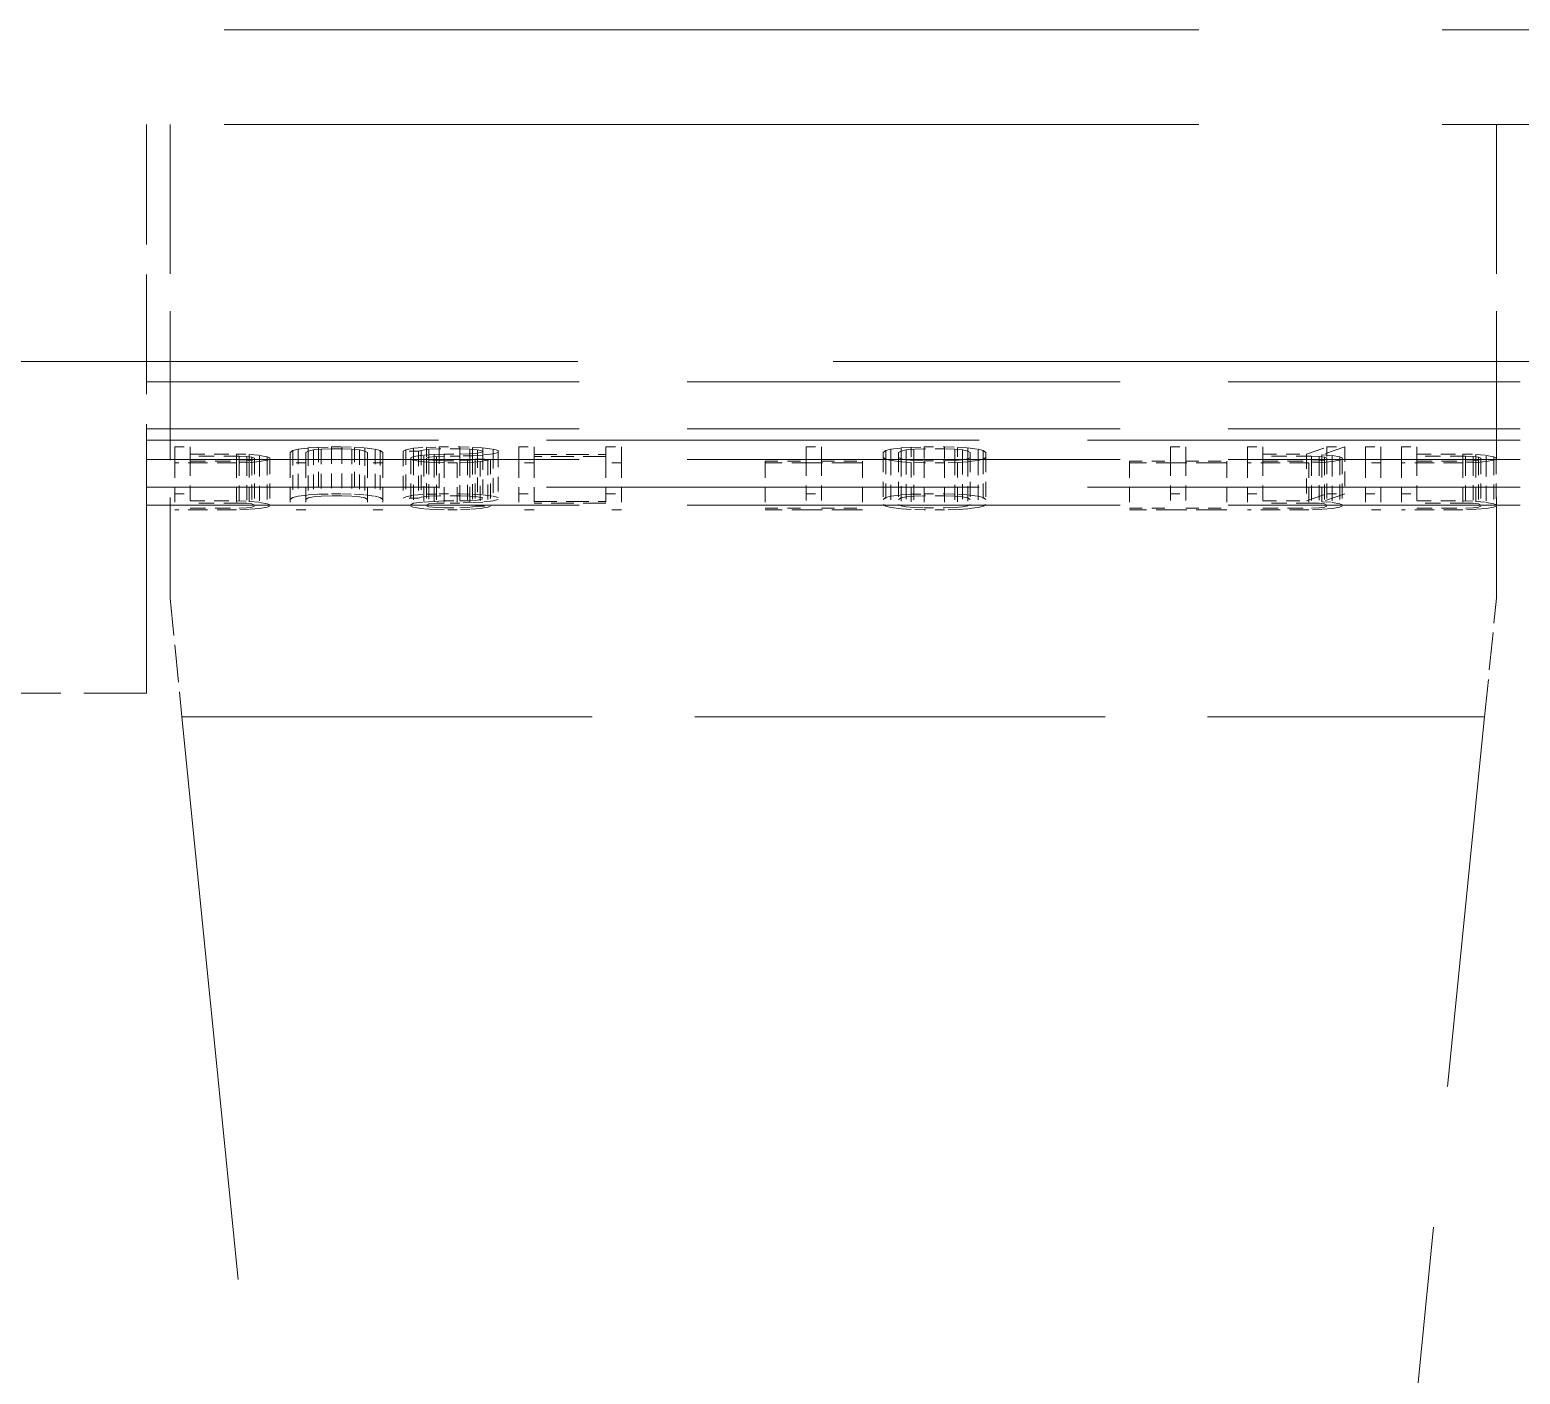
# Model space of a CAD drawing. Header units: millimetres. Extents: x 0 to 5945, y 0 to 4205.
# Drawn here: x 1960.4 to 1976.13, y 2198.77 to 2212.96 of the extents above; entities that cross this region are included whole.
import ezdxf

# ---------------------------------------------------------------- set-up
doc = ezdxf.new("R2010")
doc.units = ezdxf.units.MM
doc.header["$LTSCALE"] = 5
doc.linetypes.add('DASHED', pattern=[0.2067, 0.1654, -0.0413])
doc.layers.add('가려진 것(ISO)', color=2, linetype='DASHED', lineweight=18)

msp = doc.modelspace()

# ---------------------------------------------------------------- linework, layer by layer
at = {"layer": '가려진 것(ISO)', "ltscale": 12.44039}
for p, q in [((1923.876, 2212.957), (2013.876, 2212.957)), ((1923.876, 2211.957), (2013.876, 2211.957))]:
    msp.add_line(p, q, dxfattribs=at)
at = {"layer": '가려진 것(ISO)', "ltscale": 1.530006}
msp.add_line((1961.626, 2211.957), (1961.626, 2207.94), dxfattribs=at)
at = {"layer": '가려진 것(ISO)', "ltscale": 1.904597}
for p, q in [((1961.876, 2211.957), (1961.876, 2206.957)), ((1975.876, 2211.957), (1975.876, 2206.957))]:
    msp.add_line(p, q, dxfattribs=at)
at = {"layer": '가려진 것(ISO)', "ltscale": 13.062409}
msp.add_line((1955.376, 2209.457), (1982.376, 2209.457), dxfattribs=at)
at = {"layer": '가려진 것(ISO)', "ltscale": 5.52352}
for p, q in [((1961.626, 2209.243), (1976.126, 2209.243)), ((1961.626, 2208.747), (1976.126, 2208.747)), ((1976.126, 2208.626), (1961.626, 2208.626)), ((1961.626, 2208.42), (1976.126, 2208.42)), ((1976.126, 2208.13), (1961.626, 2208.13)), ((1961.626, 2207.94), (1976.126, 2207.94))]:
    msp.add_line(p, q, dxfattribs=at)
at = {"layer": '가려진 것(ISO)', "ltscale": 0.061803}
for p, q in [((1961.926, 2208.554), (1962.089, 2208.554)), ((1965.556, 2208.554), (1965.718, 2208.554)), ((1966.476, 2208.554), (1966.639, 2208.554)), ((1968.589, 2208.554), (1968.751, 2208.554)), ((1972.435, 2208.554), (1972.597, 2208.554)), ((1973.247, 2208.554), (1973.41, 2208.554)), ((1974.493, 2208.554), (1974.656, 2208.554)), ((1974.872, 2208.554), (1975.035, 2208.554)), ((1963.308, 2208.387), (1963.145, 2208.387)), ((1964.12, 2208.387), (1963.958, 2208.387)), ((1964.499, 2208.508), (1964.337, 2208.508)), ((1964.77, 2208.479), (1964.933, 2208.479)), ((1964.933, 2208.458), (1964.77, 2208.458)), ((1964.77, 2208.408), (1964.933, 2208.408)), ((1965.095, 2208.426), (1965.258, 2208.426)), ((1965.718, 2208.387), (1965.556, 2208.387)), ((1966.639, 2208.387), (1966.476, 2208.387)), ((1974.656, 2208.387), (1974.493, 2208.387)), ((1961.926, 2208.058), (1962.089, 2208.058)), ((1965.556, 2208.058), (1965.718, 2208.058)), ((1966.476, 2208.058), (1966.639, 2208.058)), ((1968.589, 2208.058), (1968.751, 2208.058)), ((1972.435, 2208.058), (1972.597, 2208.058)), ((1973.247, 2208.058), (1973.41, 2208.058)), ((1974.493, 2208.058), (1974.656, 2208.058)), ((1974.872, 2208.058), (1975.035, 2208.058)), ((1964.499, 2208.012), (1964.337, 2208.012)), ((1964.77, 2207.984), (1964.933, 2207.984)), ((1964.933, 2207.962), (1964.77, 2207.962)), ((1964.77, 2207.912), (1964.933, 2207.912)), ((1965.095, 2207.93), (1965.258, 2207.93)), ((1963.308, 2207.891), (1963.145, 2207.891)), ((1964.12, 2207.891), (1963.958, 2207.891)), ((1965.718, 2207.891), (1965.556, 2207.891)), ((1966.639, 2207.891), (1966.476, 2207.891)), ((1974.656, 2207.891), (1974.493, 2207.891))]:
    msp.add_line(p, q, dxfattribs=at)
at = {"layer": '가려진 것(ISO)', "ltscale": 0.495121}
for p, q in [((1961.926, 2208.387), (1961.926, 2208.554)), ((1965.556, 2208.387), (1965.556, 2208.554)), ((1966.639, 2208.554), (1966.639, 2208.387)), ((1973.247, 2208.387), (1973.247, 2208.554)), ((1974.493, 2208.387), (1974.493, 2208.554)), ((1974.656, 2208.554), (1974.656, 2208.387)), ((1974.872, 2208.387), (1974.872, 2208.554))]:
    msp.add_line(p, q, dxfattribs=at)
at = {"layer": '가려진 것(ISO)', "ltscale": 0.221169}
for p, q in [((1962.089, 2208.554), (1962.089, 2208.479)), ((1973.41, 2208.554), (1973.41, 2208.479)), ((1975.035, 2208.554), (1975.035, 2208.479))]:
    msp.add_line(p, q, dxfattribs=at)
at = {"layer": '가려진 것(ISO)', "ltscale": 0.046827}
for p, q in [((1963.172, 2208.515), (1963.226, 2208.529)), ((1965.285, 2208.529), (1965.339, 2208.515)), ((1965.339, 2208.497), (1965.285, 2208.483)), ((1963.172, 2208.019), (1963.226, 2208.033)), ((1965.285, 2208.033), (1965.339, 2208.019)), ((1965.339, 2208.001), (1965.285, 2207.987))]:
    msp.add_line(p, q, dxfattribs=at)
at = {"layer": '가려진 것(ISO)', "ltscale": 0.058887}
for p, q in [((1963.226, 2208.529), (1963.335, 2208.543)), ((1963.931, 2208.543), (1964.039, 2208.529)), ((1969.483, 2208.529), (1969.591, 2208.543)), ((1970.295, 2208.543), (1970.404, 2208.529)), ((1969.591, 2208.398), (1969.483, 2208.412)), ((1970.404, 2208.412), (1970.295, 2208.398)), ((1963.226, 2208.033), (1963.335, 2208.048)), ((1963.931, 2208.048), (1964.039, 2208.033)), ((1969.483, 2208.033), (1969.591, 2208.048)), ((1969.591, 2207.902), (1969.483, 2207.916)), ((1970.295, 2208.048), (1970.404, 2208.033)), ((1970.404, 2207.916), (1970.295, 2207.902))]:
    msp.add_line(p, q, dxfattribs=at)
at = {"layer": '가려진 것(ISO)', "ltscale": 0.19037}
for p, q in [((1963.226, 2208.529), (1963.226, 2208.033)), ((1963.443, 2208.55), (1963.443, 2208.055)), ((1963.47, 2208.529), (1963.47, 2208.033)), ((1963.579, 2208.533), (1963.579, 2208.037)), ((1963.687, 2208.533), (1963.687, 2208.037)), ((1963.795, 2208.529), (1963.795, 2208.033)), ((1963.822, 2208.55), (1963.822, 2208.055)), ((1964.039, 2208.529), (1964.039, 2208.033)), ((1964.716, 2208.533), (1964.716, 2208.037)), ((1974.276, 2208.554), (1974.276, 2208.058)), ((1961.926, 2208.387), (1961.926, 2207.891)), ((1962.089, 2208.405), (1962.089, 2207.909)), ((1962.576, 2208.387), (1962.576, 2207.891)), ((1962.604, 2208.405), (1962.604, 2207.909)), ((1962.685, 2208.408), (1962.685, 2207.912)), ((1962.712, 2208.39), (1962.712, 2207.895)), ((1962.739, 2208.415), (1962.739, 2207.92)), ((1962.766, 2208.426), (1962.766, 2207.93)), ((1962.82, 2208.401), (1962.82, 2207.905)), ((1962.901, 2208.415), (1962.901, 2207.92)), ((1962.929, 2208.426), (1962.929, 2207.93)), ((1963.145, 2208.387), (1963.145, 2207.891)), ((1963.172, 2208.515), (1963.172, 2208.019)), ((1963.308, 2208.387), (1963.308, 2207.891)), ((1963.335, 2208.511), (1963.335, 2208.016)), ((1963.389, 2208.522), (1963.389, 2208.026)), ((1963.876, 2208.522), (1963.876, 2208.026)), ((1963.931, 2208.511), (1963.931, 2208.016)), ((1963.958, 2208.387), (1963.958, 2207.891)), ((1964.093, 2208.515), (1964.093, 2208.019)), ((1964.12, 2208.387), (1964.12, 2207.891)), ((1964.337, 2208.508), (1964.337, 2208.012)), ((1964.364, 2208.522), (1964.364, 2208.026)), ((1964.418, 2208.426), (1964.418, 2207.93)), ((1964.445, 2208.412), (1964.445, 2207.916)), ((1964.499, 2208.508), (1964.499, 2208.012)), ((1964.526, 2208.518), (1964.526, 2208.023)), ((1964.554, 2208.398), (1964.554, 2207.902)), ((1964.581, 2208.43), (1964.581, 2207.934)), ((1964.608, 2208.419), (1964.608, 2207.923)), ((1964.662, 2208.39), (1964.662, 2207.895)), ((1964.689, 2208.412), (1964.689, 2207.916)), ((1964.77, 2208.387), (1964.77, 2207.891)), ((1964.906, 2208.387), (1964.906, 2207.891)), ((1964.933, 2208.408), (1964.933, 2207.912)), ((1965.014, 2208.412), (1965.014, 2207.916)), ((1965.041, 2208.39), (1965.041, 2207.895)), ((1965.068, 2208.419), (1965.068, 2207.923)), ((1965.095, 2208.426), (1965.095, 2207.93)), ((1965.122, 2208.49), (1965.122, 2207.994)), ((1965.149, 2208.401), (1965.149, 2207.905)), ((1965.176, 2208.469), (1965.176, 2207.973)), ((1965.231, 2208.415), (1965.231, 2207.92)), ((1965.258, 2208.426), (1965.258, 2207.93)), ((1965.285, 2208.483), (1965.285, 2207.987)), ((1965.339, 2208.497), (1965.339, 2208.001)), ((1965.556, 2208.387), (1965.556, 2207.891)), ((1965.718, 2208.387), (1965.718, 2207.891)), ((1966.476, 2208.387), (1966.476, 2207.891)), ((1966.639, 2208.387), (1966.639, 2207.891)), ((1968.156, 2208.387), (1968.156, 2207.891)), ((1968.589, 2208.405), (1968.589, 2207.909)), ((1968.751, 2208.405), (1968.751, 2207.909)), ((1969.185, 2208.387), (1969.185, 2207.891)), ((1969.401, 2208.444), (1969.401, 2207.948)), ((1969.429, 2208.426), (1969.429, 2207.93)), ((1969.483, 2208.412), (1969.483, 2207.916)), ((1969.564, 2208.444), (1969.564, 2207.948)), ((1969.591, 2208.398), (1969.591, 2207.902)), ((1969.645, 2208.419), (1969.645, 2207.923)), ((1969.699, 2208.39), (1969.699, 2207.895)), ((1969.726, 2208.412), (1969.726, 2207.916)), ((1969.835, 2208.387), (1969.835, 2207.891)), ((1970.051, 2208.387), (1970.051, 2207.891)), ((1970.16, 2208.412), (1970.16, 2207.916)), ((1970.187, 2208.39), (1970.187, 2207.895)), ((1970.241, 2208.419), (1970.241, 2207.923)), ((1970.295, 2208.398), (1970.295, 2207.902)), ((1970.322, 2208.444), (1970.322, 2207.948)), ((1970.404, 2208.412), (1970.404, 2207.916)), ((1970.458, 2208.426), (1970.458, 2207.93)), ((1970.485, 2208.444), (1970.485, 2207.948)), ((1972.001, 2208.387), (1972.001, 2207.891)), ((1972.435, 2208.405), (1972.435, 2207.909)), ((1972.597, 2208.405), (1972.597, 2207.909)), ((1973.031, 2208.387), (1973.031, 2207.891)), ((1973.247, 2208.387), (1973.247, 2207.891)), ((1973.41, 2208.405), (1973.41, 2207.909)), ((1973.87, 2208.479), (1973.87, 2207.984)), ((1973.897, 2208.387), (1973.897, 2207.891)), ((1973.924, 2208.405), (1973.924, 2207.909)), ((1974.006, 2208.408), (1974.006, 2207.912)), ((1974.033, 2208.39), (1974.033, 2207.895)), ((1974.06, 2208.415), (1974.06, 2207.92)), ((1974.087, 2208.426), (1974.087, 2207.93)), ((1974.141, 2208.401), (1974.141, 2207.905)), ((1974.222, 2208.415), (1974.222, 2207.92)), ((1974.249, 2208.426), (1974.249, 2207.93)), ((1974.493, 2208.387), (1974.493, 2207.891)), ((1974.656, 2208.387), (1974.656, 2207.891)), ((1974.872, 2208.387), (1974.872, 2207.891)), ((1975.035, 2208.405), (1975.035, 2207.909)), ((1975.522, 2208.387), (1975.522, 2207.891)), ((1975.549, 2208.405), (1975.549, 2207.909)), ((1975.631, 2208.408), (1975.631, 2207.912)), ((1975.658, 2208.39), (1975.658, 2207.895)), ((1975.685, 2208.415), (1975.685, 2207.92)), ((1975.712, 2208.426), (1975.712, 2207.93)), ((1975.766, 2208.401), (1975.766, 2207.905)), ((1975.847, 2208.415), (1975.847, 2207.92)), ((1975.874, 2208.426), (1975.874, 2207.93))]:
    msp.add_line(p, q, dxfattribs=at)
at = {"layer": '가려진 것(ISO)', "ltscale": 0.046237}
for p, q in [((1963.335, 2208.543), (1963.443, 2208.55)), ((1963.822, 2208.55), (1963.931, 2208.543)), ((1965.068, 2208.55), (1965.176, 2208.543)), ((1969.591, 2208.543), (1969.699, 2208.55)), ((1965.176, 2208.469), (1965.068, 2208.462)), ((1969.699, 2208.39), (1969.591, 2208.398)), ((1974.033, 2208.472), (1974.141, 2208.465)), ((1963.335, 2208.048), (1963.443, 2208.055)), ((1963.822, 2208.055), (1963.931, 2208.048)), ((1965.068, 2208.055), (1965.176, 2208.048)), ((1969.591, 2208.048), (1969.699, 2208.055)), ((1965.176, 2207.973), (1965.068, 2207.966)), ((1969.699, 2207.895), (1969.591, 2207.902)), ((1974.033, 2207.976), (1974.141, 2207.969))]:
    msp.add_line(p, q, dxfattribs=at)
at = {"layer": '가려진 것(ISO)', "ltscale": 0.012193}
for p, q in [((1963.335, 2208.543), (1963.335, 2208.511)), ((1963.931, 2208.543), (1963.931, 2208.511)), ((1965.176, 2208.543), (1965.176, 2208.511)), ((1969.591, 2208.543), (1969.591, 2208.511)), ((1970.295, 2208.543), (1970.295, 2208.511)), ((1962.739, 2208.447), (1962.739, 2208.415)), ((1965.122, 2208.522), (1965.122, 2208.49)), ((1965.176, 2208.501), (1965.176, 2208.469)), ((1969.591, 2208.43), (1969.591, 2208.398)), ((1970.295, 2208.43), (1970.295, 2208.398)), ((1974.06, 2208.447), (1974.06, 2208.415)), ((1975.685, 2208.447), (1975.685, 2208.415))]:
    msp.add_line(p, q, dxfattribs=at)
at = {"layer": '가려진 것(ISO)', "ltscale": 0.037344}
for p, q in [((1963.47, 2208.529), (1963.389, 2208.522)), ((1963.876, 2208.522), (1963.795, 2208.529)), ((1965.122, 2208.522), (1965.041, 2208.529)), ((1969.726, 2208.529), (1969.645, 2208.522)), ((1970.241, 2208.522), (1970.16, 2208.529)), ((1964.689, 2208.454), (1964.608, 2208.447)), ((1964.608, 2208.419), (1964.689, 2208.412)), ((1965.041, 2208.483), (1965.122, 2208.49)), ((1969.645, 2208.419), (1969.726, 2208.412)), ((1970.16, 2208.412), (1970.241, 2208.419)), ((1963.47, 2208.033), (1963.389, 2208.026)), ((1963.876, 2208.026), (1963.795, 2208.033)), ((1964.689, 2207.959), (1964.608, 2207.952)), ((1964.608, 2207.923), (1964.689, 2207.916)), ((1965.122, 2208.026), (1965.041, 2208.033)), ((1965.041, 2207.987), (1965.122, 2207.994)), ((1969.726, 2208.033), (1969.645, 2208.026)), ((1969.645, 2207.923), (1969.726, 2207.916)), ((1970.241, 2208.026), (1970.16, 2208.033)), ((1970.16, 2207.916), (1970.241, 2207.923))]:
    msp.add_line(p, q, dxfattribs=at)
at = {"layer": '가려진 것(ISO)', "ltscale": 0.052551}
for p, q in [((1963.443, 2208.55), (1963.579, 2208.554)), ((1963.687, 2208.554), (1963.822, 2208.55)), ((1964.581, 2208.55), (1964.716, 2208.554)), ((1964.933, 2208.554), (1965.068, 2208.55)), ((1969.699, 2208.55), (1969.835, 2208.554)), ((1970.051, 2208.554), (1970.187, 2208.55)), ((1962.576, 2208.479), (1962.712, 2208.476)), ((1962.712, 2208.39), (1962.576, 2208.387)), ((1965.041, 2208.39), (1964.906, 2208.387)), ((1965.068, 2208.462), (1964.933, 2208.458)), ((1969.835, 2208.387), (1969.699, 2208.39)), ((1970.187, 2208.39), (1970.051, 2208.387)), ((1974.033, 2208.39), (1973.897, 2208.387)), ((1975.522, 2208.479), (1975.658, 2208.476)), ((1975.658, 2208.39), (1975.522, 2208.387)), ((1963.443, 2208.055), (1963.579, 2208.058)), ((1963.687, 2208.058), (1963.822, 2208.055)), ((1964.581, 2208.055), (1964.716, 2208.058)), ((1964.933, 2208.058), (1965.068, 2208.055)), ((1969.699, 2208.055), (1969.835, 2208.058)), ((1970.051, 2208.058), (1970.187, 2208.055)), ((1962.576, 2207.984), (1962.712, 2207.98)), ((1962.712, 2207.895), (1962.576, 2207.891)), ((1965.041, 2207.895), (1964.906, 2207.891)), ((1965.068, 2207.966), (1964.933, 2207.962)), ((1969.835, 2207.891), (1969.699, 2207.895)), ((1970.187, 2207.895), (1970.051, 2207.891)), ((1974.033, 2207.895), (1973.897, 2207.891)), ((1975.522, 2207.984), (1975.658, 2207.98)), ((1975.658, 2207.895), (1975.522, 2207.891))]:
    msp.add_line(p, q, dxfattribs=at)
at = {"layer": '가려진 것(ISO)', "ltscale": 0.042492}
for p, q in [((1963.579, 2208.533), (1963.47, 2208.529)), ((1963.795, 2208.529), (1963.687, 2208.533)), ((1964.716, 2208.533), (1964.608, 2208.529)), ((1965.041, 2208.529), (1964.933, 2208.533)), ((1969.835, 2208.533), (1969.726, 2208.529)), ((1970.16, 2208.529), (1970.051, 2208.533)), ((1964.662, 2208.476), (1964.77, 2208.479)), ((1964.77, 2208.387), (1964.662, 2208.39)), ((1964.933, 2208.479), (1965.041, 2208.483)), ((1969.726, 2208.412), (1969.835, 2208.408)), ((1970.051, 2208.408), (1970.16, 2208.412)), ((1963.579, 2208.037), (1963.47, 2208.033)), ((1963.795, 2208.033), (1963.687, 2208.037)), ((1964.716, 2208.037), (1964.608, 2208.033)), ((1964.662, 2207.98), (1964.77, 2207.984)), ((1964.77, 2207.891), (1964.662, 2207.895)), ((1965.041, 2208.033), (1964.933, 2208.037)), ((1964.933, 2207.984), (1965.041, 2207.987)), ((1969.835, 2208.037), (1969.726, 2208.033)), ((1969.726, 2207.916), (1969.835, 2207.912)), ((1970.16, 2208.033), (1970.051, 2208.037)), ((1970.051, 2207.912), (1970.16, 2207.916))]:
    msp.add_line(p, q, dxfattribs=at)
at = {"layer": '가려진 것(ISO)', "ltscale": 0.041168}
for p, q in [((1963.579, 2208.554), (1963.687, 2208.554)), ((1963.687, 2208.533), (1963.579, 2208.533)), ((1963.579, 2208.058), (1963.687, 2208.058)), ((1963.687, 2208.037), (1963.579, 2208.037))]:
    msp.add_line(p, q, dxfattribs=at)
at = {"layer": '가려진 것(ISO)', "ltscale": 0.008095}
for p, q in [((1963.579, 2208.554), (1963.579, 2208.533)), ((1963.687, 2208.554), (1963.687, 2208.533)), ((1964.716, 2208.554), (1964.716, 2208.533)), ((1964.933, 2208.554), (1964.933, 2208.533)), ((1969.835, 2208.554), (1969.835, 2208.533)), ((1970.051, 2208.554), (1970.051, 2208.533)), ((1962.089, 2208.479), (1962.089, 2208.458)), ((1964.77, 2208.479), (1964.77, 2208.458)), ((1964.77, 2208.408), (1964.77, 2208.387)), ((1964.933, 2208.479), (1964.933, 2208.458)), ((1965.718, 2208.476), (1965.718, 2208.454)), ((1966.476, 2208.476), (1966.476, 2208.454)), ((1969.835, 2208.408), (1969.835, 2208.387)), ((1970.051, 2208.408), (1970.051, 2208.387)), ((1973.41, 2208.479), (1973.41, 2208.458)), ((1975.035, 2208.479), (1975.035, 2208.458))]:
    msp.add_line(p, q, dxfattribs=at)
at = {"layer": '가려진 것(ISO)', "ltscale": 0.046826}
for p, q in [((1964.039, 2208.529), (1964.093, 2208.515)), ((1969.429, 2208.515), (1969.483, 2208.529)), ((1970.404, 2208.529), (1970.458, 2208.515)), ((1969.483, 2208.412), (1969.429, 2208.426)), ((1970.458, 2208.426), (1970.404, 2208.412)), ((1964.039, 2208.033), (1964.093, 2208.019)), ((1969.429, 2208.019), (1969.483, 2208.033)), ((1969.483, 2207.916), (1969.429, 2207.93)), ((1970.404, 2208.033), (1970.458, 2208.019)), ((1970.458, 2207.93), (1970.404, 2207.916))]:
    msp.add_line(p, q, dxfattribs=at)
at = {"layer": '가려진 것(ISO)', "ltscale": 0.061002}
for p, q in [((1964.364, 2208.522), (1964.445, 2208.54)), ((1964.364, 2208.026), (1964.445, 2208.044))]:
    msp.add_line(p, q, dxfattribs=at)
at = {"layer": '가려진 것(ISO)', "ltscale": 0.0604}
for p, q in [((1964.445, 2208.54), (1964.581, 2208.55)), ((1964.445, 2208.044), (1964.581, 2208.055))]:
    msp.add_line(p, q, dxfattribs=at)
at = {"layer": '가려진 것(ISO)', "ltscale": 0.032681}
for p, q in [((1964.445, 2208.54), (1964.445, 2208.454)), ((1962.712, 2208.476), (1962.712, 2208.39)), ((1964.662, 2208.476), (1964.662, 2208.39)), ((1975.658, 2208.476), (1975.658, 2208.39))]:
    msp.add_line(p, q, dxfattribs=at)
at = {"layer": '가려진 것(ISO)', "ltscale": 0.04414}
for p, q in [((1964.608, 2208.529), (1964.526, 2208.518)), ((1964.608, 2208.033), (1964.526, 2208.023))]:
    msp.add_line(p, q, dxfattribs=at)
at = {"layer": '가려진 것(ISO)', "ltscale": 0.043607}
msp.add_line((1964.581, 2208.55), (1964.581, 2208.437), dxfattribs=at)
at = {"layer": '가려진 것(ISO)', "ltscale": 0.031315}
for p, q in [((1964.608, 2208.529), (1964.608, 2208.447)), ((1969.591, 2208.511), (1969.591, 2208.43)), ((1970.295, 2208.511), (1970.295, 2208.43)), ((1974.033, 2208.472), (1974.033, 2208.39))]:
    msp.add_line(p, q, dxfattribs=at)
at = {"layer": '가려진 것(ISO)', "ltscale": 0.082437}
for p, q in [((1964.716, 2208.554), (1964.933, 2208.554)), ((1964.933, 2208.533), (1964.716, 2208.533)), ((1969.835, 2208.554), (1970.051, 2208.554)), ((1970.051, 2208.533), (1969.835, 2208.533)), ((1969.835, 2208.408), (1970.051, 2208.408)), ((1970.051, 2208.387), (1969.835, 2208.387)), ((1964.716, 2208.058), (1964.933, 2208.058)), ((1969.835, 2208.058), (1970.051, 2208.058)), ((1964.933, 2208.037), (1964.716, 2208.037)), ((1970.051, 2208.037), (1969.835, 2208.037)), ((1969.835, 2207.912), (1970.051, 2207.912)), ((1970.051, 2207.891), (1969.835, 2207.891))]:
    msp.add_line(p, q, dxfattribs=at)
at = {"layer": '가려진 것(ISO)', "ltscale": 0.020388}
for p, q in [((1964.933, 2208.533), (1964.933, 2208.479)), ((1962.604, 2208.458), (1962.604, 2208.405)), ((1973.924, 2208.458), (1973.924, 2208.405)), ((1975.549, 2208.458), (1975.549, 2208.405))]:
    msp.add_line(p, q, dxfattribs=at)
at = {"layer": '가려진 것(ISO)', "ltscale": 0.017656}
for p, q in [((1965.041, 2208.529), (1965.041, 2208.483)), ((1965.285, 2208.529), (1965.285, 2208.483)), ((1962.685, 2208.454), (1962.685, 2208.408)), ((1974.006, 2208.454), (1974.006, 2208.408)), ((1975.631, 2208.454), (1975.631, 2208.408))]:
    msp.add_line(p, q, dxfattribs=at)
at = {"layer": '가려진 것(ISO)', "ltscale": 0.034046}
for p, q in [((1965.068, 2208.55), (1965.068, 2208.462)), ((1969.429, 2208.515), (1969.429, 2208.426)), ((1970.458, 2208.515), (1970.458, 2208.426))]:
    msp.add_line(p, q, dxfattribs=at)
at = {"layer": '가려진 것(ISO)', "ltscale": 0.058886}
for p, q in [((1965.176, 2208.543), (1965.285, 2208.529)), ((1964.445, 2208.454), (1964.554, 2208.469)), ((1964.554, 2208.398), (1964.445, 2208.412)), ((1965.285, 2208.483), (1965.176, 2208.469)), ((1964.445, 2207.959), (1964.554, 2207.973)), ((1964.554, 2207.902), (1964.445, 2207.916)), ((1965.176, 2208.048), (1965.285, 2208.033)), ((1965.285, 2207.987), (1965.176, 2207.973))]:
    msp.add_line(p, q, dxfattribs=at)
at = {"layer": '가려진 것(ISO)', "ltscale": 0.231706}
for p, q in [((1965.718, 2208.554), (1965.718, 2208.476)), ((1966.476, 2208.476), (1966.476, 2208.554))]:
    msp.add_line(p, q, dxfattribs=at)
at = {"layer": '가려진 것(ISO)', "ltscale": 0.442438}
for p, q in [((1968.589, 2208.405), (1968.589, 2208.554)), ((1968.751, 2208.554), (1968.751, 2208.405)), ((1972.435, 2208.405), (1972.435, 2208.554)), ((1972.597, 2208.554), (1972.597, 2208.405))]:
    msp.add_line(p, q, dxfattribs=at)
at = {"layer": '가려진 것(ISO)', "ltscale": 0.044973}
for p, q in [((1969.483, 2208.529), (1969.483, 2208.412)), ((1969.726, 2208.529), (1969.726, 2208.412)), ((1970.16, 2208.529), (1970.16, 2208.412)), ((1970.404, 2208.529), (1970.404, 2208.412)), ((1974.087, 2208.554), (1974.087, 2208.437))]:
    msp.add_line(p, q, dxfattribs=at)
at = {"layer": '가려진 것(ISO)', "ltscale": 0.061364}
for p, q in [((1969.699, 2208.55), (1969.699, 2208.39)), ((1970.187, 2208.55), (1970.187, 2208.39))]:
    msp.add_line(p, q, dxfattribs=at)
at = {"layer": '가려진 것(ISO)', "ltscale": 0.047705}
for p, q in [((1969.835, 2208.533), (1969.835, 2208.408)), ((1970.051, 2208.533), (1970.051, 2208.408))]:
    msp.add_line(p, q, dxfattribs=at)
at = {"layer": '가려진 것(ISO)', "ltscale": 0.046238}
for p, q in [((1970.187, 2208.55), (1970.295, 2208.543)), ((1964.554, 2208.469), (1964.662, 2208.476)), ((1964.662, 2208.39), (1964.554, 2208.398)), ((1970.295, 2208.398), (1970.187, 2208.39)), ((1970.187, 2208.055), (1970.295, 2208.048)), ((1964.554, 2207.973), (1964.662, 2207.98)), ((1964.662, 2207.895), (1964.554, 2207.902)), ((1970.295, 2207.902), (1970.187, 2207.895))]:
    msp.add_line(p, q, dxfattribs=at)
at = {"layer": '가려진 것(ISO)', "ltscale": 0.236062}
for p, q in [((1973.87, 2208.479), (1974.087, 2208.554)), ((1973.87, 2207.984), (1974.087, 2208.058))]:
    msp.add_line(p, q, dxfattribs=at)
at = {"layer": '가려진 것(ISO)', "ltscale": 0.259422}
for p, q in [((1974.276, 2208.554), (1974.033, 2208.472)), ((1974.276, 2208.058), (1974.033, 2207.976))]:
    msp.add_line(p, q, dxfattribs=at)
at = {"layer": '가려진 것(ISO)', "ltscale": 0.07212}
for p, q in [((1974.087, 2208.554), (1974.276, 2208.554)), ((1974.087, 2208.058), (1974.276, 2208.058))]:
    msp.add_line(p, q, dxfattribs=at)
at = {"layer": '가려진 것(ISO)', "ltscale": 0.247511}
for p, q in [((1962.576, 2208.387), (1961.926, 2208.387)), ((1973.897, 2208.387), (1973.247, 2208.387)), ((1975.522, 2208.387), (1974.872, 2208.387)), ((1962.576, 2207.891), (1961.926, 2207.891)), ((1973.897, 2207.891), (1973.247, 2207.891)), ((1975.522, 2207.891), (1974.872, 2207.891))]:
    msp.add_line(p, q, dxfattribs=at)
at = {"layer": '가려진 것(ISO)', "ltscale": 0.185608}
for p, q in [((1962.089, 2208.479), (1962.576, 2208.479)), ((1975.035, 2208.479), (1975.522, 2208.479)), ((1962.089, 2207.984), (1962.576, 2207.984)), ((1975.035, 2207.984), (1975.522, 2207.984))]:
    msp.add_line(p, q, dxfattribs=at)
at = {"layer": '가려진 것(ISO)', "ltscale": 0.195925}
for p, q in [((1962.604, 2208.458), (1962.089, 2208.458)), ((1962.089, 2208.405), (1962.604, 2208.405)), ((1973.924, 2208.458), (1973.41, 2208.458)), ((1973.41, 2208.405), (1973.924, 2208.405)), ((1975.549, 2208.458), (1975.035, 2208.458)), ((1975.035, 2208.405), (1975.549, 2208.405)), ((1962.604, 2207.962), (1962.089, 2207.962)), ((1962.089, 2207.909), (1962.604, 2207.909)), ((1973.924, 2207.962), (1973.41, 2207.962)), ((1973.41, 2207.909), (1973.924, 2207.909)), ((1975.549, 2207.962), (1975.035, 2207.962)), ((1975.035, 2207.909), (1975.549, 2207.909))]:
    msp.add_line(p, q, dxfattribs=at)
at = {"layer": '가려진 것(ISO)', "ltscale": 0.157949}
for p, q in [((1962.089, 2208.458), (1962.089, 2208.405)), ((1969.401, 2208.444), (1969.401, 2208.497)), ((1969.564, 2208.497), (1969.564, 2208.444)), ((1970.322, 2208.444), (1970.322, 2208.497)), ((1970.485, 2208.497), (1970.485, 2208.444)), ((1973.41, 2208.458), (1973.41, 2208.405)), ((1975.035, 2208.458), (1975.035, 2208.405))]:
    msp.add_line(p, q, dxfattribs=at)
at = {"layer": '가려진 것(ISO)', "ltscale": 0.035412}
for p, q in [((1962.576, 2208.479), (1962.576, 2208.387)), ((1965.041, 2208.483), (1965.041, 2208.39)), ((1975.522, 2208.479), (1975.522, 2208.387))]:
    msp.add_line(p, q, dxfattribs=at)
at = {"layer": '가려진 것(ISO)', "ltscale": 0.032596}
for p, q in [((1962.685, 2208.454), (1962.604, 2208.458)), ((1962.604, 2208.405), (1962.685, 2208.408)), ((1964.77, 2208.458), (1964.689, 2208.454)), ((1964.689, 2208.412), (1964.77, 2208.408)), ((1964.933, 2208.408), (1965.014, 2208.412)), ((1974.006, 2208.454), (1973.924, 2208.458)), ((1973.924, 2208.405), (1974.006, 2208.408)), ((1975.631, 2208.454), (1975.549, 2208.458)), ((1975.549, 2208.405), (1975.631, 2208.408)), ((1962.685, 2207.959), (1962.604, 2207.962)), ((1962.604, 2207.909), (1962.685, 2207.912)), ((1964.77, 2207.962), (1964.689, 2207.959)), ((1964.689, 2207.916), (1964.77, 2207.912)), ((1964.933, 2207.912), (1965.014, 2207.916)), ((1974.006, 2207.959), (1973.924, 2207.962)), ((1973.924, 2207.909), (1974.006, 2207.912)), ((1975.631, 2207.959), (1975.549, 2207.962)), ((1975.549, 2207.909), (1975.631, 2207.912))]:
    msp.add_line(p, q, dxfattribs=at)
at = {"layer": '가려진 것(ISO)', "ltscale": 0.029393}
for p, q in [((1962.739, 2208.447), (1962.685, 2208.454)), ((1962.685, 2208.408), (1962.739, 2208.415)), ((1965.014, 2208.412), (1965.068, 2208.419)), ((1974.06, 2208.447), (1974.006, 2208.454)), ((1974.006, 2208.408), (1974.06, 2208.415)), ((1975.685, 2208.447), (1975.631, 2208.454)), ((1975.631, 2208.408), (1975.685, 2208.415)), ((1962.739, 2207.952), (1962.685, 2207.959)), ((1962.685, 2207.912), (1962.739, 2207.92)), ((1965.014, 2207.916), (1965.068, 2207.923)), ((1974.06, 2207.952), (1974.006, 2207.959)), ((1974.006, 2207.912), (1974.06, 2207.92)), ((1975.685, 2207.952), (1975.631, 2207.959)), ((1975.631, 2207.912), (1975.685, 2207.92))]:
    msp.add_line(p, q, dxfattribs=at)
at = {"layer": '가려진 것(ISO)', "ltscale": 0.051883}
for p, q in [((1962.712, 2208.476), (1962.82, 2208.465)), ((1962.82, 2208.401), (1962.712, 2208.39)), ((1965.149, 2208.401), (1965.041, 2208.39)), ((1974.141, 2208.401), (1974.033, 2208.39)), ((1975.658, 2208.476), (1975.766, 2208.465)), ((1975.766, 2208.401), (1975.658, 2208.39)), ((1962.712, 2207.98), (1962.82, 2207.969)), ((1962.82, 2207.905), (1962.712, 2207.895)), ((1965.149, 2207.905), (1965.041, 2207.895)), ((1974.141, 2207.905), (1974.033, 2207.895)), ((1975.658, 2207.98), (1975.766, 2207.969)), ((1975.766, 2207.905), (1975.658, 2207.895))]:
    msp.add_line(p, q, dxfattribs=at)
at = {"layer": '가려진 것(ISO)', "ltscale": 0.033151}
for p, q in [((1962.766, 2208.437), (1962.739, 2208.447)), ((1962.739, 2208.415), (1962.766, 2208.426)), ((1962.901, 2208.451), (1962.929, 2208.44)), ((1962.929, 2208.426), (1962.901, 2208.415)), ((1964.526, 2208.518), (1964.499, 2208.508)), ((1964.608, 2208.447), (1964.581, 2208.437)), ((1964.581, 2208.43), (1964.608, 2208.419)), ((1965.258, 2208.426), (1965.231, 2208.415)), ((1974.087, 2208.437), (1974.06, 2208.447)), ((1974.06, 2208.415), (1974.087, 2208.426)), ((1974.222, 2208.451), (1974.249, 2208.44)), ((1974.249, 2208.426), (1974.222, 2208.415)), ((1975.712, 2208.437), (1975.685, 2208.447)), ((1975.685, 2208.415), (1975.712, 2208.426)), ((1975.847, 2208.451), (1975.874, 2208.44)), ((1975.874, 2208.426), (1975.847, 2208.415)), ((1962.766, 2207.941), (1962.739, 2207.952)), ((1962.739, 2207.92), (1962.766, 2207.93)), ((1962.901, 2207.955), (1962.929, 2207.944)), ((1962.929, 2207.93), (1962.901, 2207.92)), ((1964.526, 2208.023), (1964.499, 2208.012)), ((1964.608, 2207.952), (1964.581, 2207.941)), ((1964.581, 2207.934), (1964.608, 2207.923)), ((1965.258, 2207.93), (1965.231, 2207.92)), ((1974.087, 2207.941), (1974.06, 2207.952)), ((1974.06, 2207.92), (1974.087, 2207.93)), ((1974.222, 2207.955), (1974.249, 2207.944)), ((1974.249, 2207.93), (1974.222, 2207.92)), ((1975.712, 2207.941), (1975.685, 2207.952)), ((1975.685, 2207.92), (1975.712, 2207.93)), ((1975.847, 2207.955), (1975.874, 2207.944)), ((1975.874, 2207.93), (1975.847, 2207.92))]:
    msp.add_line(p, q, dxfattribs=at)
at = {"layer": '가려진 것(ISO)', "ltscale": 0.03151}
for p, q in [((1962.766, 2208.426), (1962.766, 2208.437)), ((1965.176, 2208.501), (1965.176, 2208.511)), ((1974.087, 2208.426), (1974.087, 2208.437)), ((1975.712, 2208.426), (1975.712, 2208.437))]:
    msp.add_line(p, q, dxfattribs=at)
at = {"layer": '가려진 것(ISO)', "ltscale": 0.052191}
for p, q in [((1962.82, 2208.465), (1962.901, 2208.451)), ((1962.901, 2208.415), (1962.82, 2208.401)), ((1965.231, 2208.415), (1965.149, 2208.401)), ((1974.141, 2208.465), (1974.222, 2208.451)), ((1974.222, 2208.415), (1974.141, 2208.401)), ((1975.766, 2208.465), (1975.847, 2208.451)), ((1975.847, 2208.415), (1975.766, 2208.401)), ((1962.82, 2207.969), (1962.901, 2207.955)), ((1962.901, 2207.92), (1962.82, 2207.905)), ((1965.231, 2207.92), (1965.149, 2207.905)), ((1974.141, 2207.969), (1974.222, 2207.955)), ((1974.222, 2207.92), (1974.141, 2207.905)), ((1975.766, 2207.969), (1975.847, 2207.955)), ((1975.847, 2207.92), (1975.766, 2207.905))]:
    msp.add_line(p, q, dxfattribs=at)
at = {"layer": '가려진 것(ISO)', "ltscale": 0.024485}
for p, q in [((1962.82, 2208.465), (1962.82, 2208.401)), ((1974.141, 2208.465), (1974.141, 2208.401)), ((1975.766, 2208.465), (1975.766, 2208.401))]:
    msp.add_line(p, q, dxfattribs=at)
at = {"layer": '가려진 것(ISO)', "ltscale": 0.013559}
for p, q in [((1962.901, 2208.451), (1962.901, 2208.415)), ((1974.222, 2208.451), (1974.222, 2208.415)), ((1975.847, 2208.451), (1975.847, 2208.415))]:
    msp.add_line(p, q, dxfattribs=at)
at = {"layer": '가려진 것(ISO)', "ltscale": 0.042047}
for p, q in [((1962.929, 2208.44), (1962.929, 2208.426)), ((1964.418, 2208.426), (1964.418, 2208.44)), ((1974.249, 2208.44), (1974.249, 2208.426)), ((1975.874, 2208.44), (1975.874, 2208.426))]:
    msp.add_line(p, q, dxfattribs=at)
at = {"layer": '가려진 것(ISO)', "ltscale": 0.053584}
for p, q in [((1963.145, 2208.497), (1963.172, 2208.515)), ((1964.093, 2208.515), (1964.12, 2208.497)), ((1969.401, 2208.497), (1969.429, 2208.515)), ((1969.429, 2208.426), (1969.401, 2208.444)), ((1970.458, 2208.515), (1970.485, 2208.497)), ((1970.485, 2208.444), (1970.458, 2208.426)), ((1963.145, 2208.001), (1963.172, 2208.019)), ((1964.093, 2208.019), (1964.12, 2208.001)), ((1969.401, 2208.001), (1969.429, 2208.019)), ((1969.429, 2207.93), (1969.401, 2207.948)), ((1970.458, 2208.019), (1970.485, 2208.001)), ((1970.485, 2207.948), (1970.458, 2207.93))]:
    msp.add_line(p, q, dxfattribs=at)
at = {"layer": '가려진 것(ISO)', "ltscale": 0.326535}
for p, q in [((1963.145, 2208.387), (1963.145, 2208.497)), ((1963.308, 2208.497), (1963.308, 2208.387)), ((1963.958, 2208.387), (1963.958, 2208.497)), ((1964.12, 2208.497), (1964.12, 2208.387))]:
    msp.add_line(p, q, dxfattribs=at)
at = {"layer": '가려진 것(ISO)', "ltscale": 0.043291}
for p, q in [((1963.335, 2208.511), (1963.308, 2208.497)), ((1963.958, 2208.497), (1963.931, 2208.511)), ((1964.337, 2208.508), (1964.364, 2208.522)), ((1964.418, 2208.44), (1964.445, 2208.454)), ((1964.445, 2208.412), (1964.418, 2208.426)), ((1969.591, 2208.511), (1969.564, 2208.497)), ((1969.564, 2208.444), (1969.591, 2208.43)), ((1970.322, 2208.497), (1970.295, 2208.511)), ((1970.295, 2208.43), (1970.322, 2208.444)), ((1963.335, 2208.016), (1963.308, 2208.001)), ((1963.958, 2208.001), (1963.931, 2208.016)), ((1964.337, 2208.012), (1964.364, 2208.026)), ((1964.418, 2207.944), (1964.445, 2207.959)), ((1964.445, 2207.916), (1964.418, 2207.93)), ((1969.591, 2208.016), (1969.564, 2208.001)), ((1969.564, 2207.948), (1969.591, 2207.934)), ((1970.322, 2208.001), (1970.295, 2208.016)), ((1970.295, 2207.934), (1970.322, 2207.948))]:
    msp.add_line(p, q, dxfattribs=at)
at = {"layer": '가려진 것(ISO)', "ltscale": 0.037649}
for p, q in [((1963.389, 2208.522), (1963.335, 2208.511)), ((1963.931, 2208.511), (1963.876, 2208.522)), ((1965.176, 2208.511), (1965.122, 2208.522)), ((1965.122, 2208.49), (1965.176, 2208.501)), ((1969.645, 2208.522), (1969.591, 2208.511)), ((1969.591, 2208.43), (1969.645, 2208.419)), ((1970.295, 2208.511), (1970.241, 2208.522)), ((1970.241, 2208.419), (1970.295, 2208.43)), ((1963.389, 2208.026), (1963.335, 2208.016)), ((1963.931, 2208.016), (1963.876, 2208.026)), ((1965.176, 2208.016), (1965.122, 2208.026)), ((1965.122, 2207.994), (1965.176, 2208.005)), ((1969.645, 2208.026), (1969.591, 2208.016)), ((1969.591, 2207.934), (1969.645, 2207.923)), ((1970.295, 2208.016), (1970.241, 2208.026)), ((1970.241, 2207.923), (1970.295, 2207.934))]:
    msp.add_line(p, q, dxfattribs=at)
at = {"layer": '가려진 것(ISO)', "ltscale": 0.01629}
for p, q in [((1964.445, 2208.454), (1964.445, 2208.412)), ((1964.689, 2208.454), (1964.689, 2208.412)), ((1965.068, 2208.462), (1965.068, 2208.419))]:
    msp.add_line(p, q, dxfattribs=at)
at = {"layer": '가려진 것(ISO)', "ltscale": 0.027217}
msp.add_line((1964.554, 2208.469), (1964.554, 2208.398), dxfattribs=at)
at = {"layer": '가려진 것(ISO)', "ltscale": 0.020973}
msp.add_line((1964.581, 2208.437), (1964.581, 2208.43), dxfattribs=at)
at = {"layer": '가려진 것(ISO)', "ltscale": 0.010827}
msp.add_line((1964.608, 2208.447), (1964.608, 2208.419), dxfattribs=at)
at = {"layer": '가려진 것(ISO)', "ltscale": 0.019022}
for p, q in [((1964.77, 2208.458), (1964.77, 2208.408)), ((1964.933, 2208.458), (1964.933, 2208.408))]:
    msp.add_line(p, q, dxfattribs=at)
at = {"layer": '가려진 것(ISO)', "ltscale": 0.051486}
for p, q in [((1964.906, 2208.387), (1964.77, 2208.387)), ((1964.906, 2207.891), (1964.77, 2207.891))]:
    msp.add_line(p, q, dxfattribs=at)
at = {"layer": '가려진 것(ISO)', "ltscale": 0.023363}
for p, q in [((1965.068, 2208.419), (1965.095, 2208.426)), ((1965.068, 2207.923), (1965.095, 2207.93))]:
    msp.add_line(p, q, dxfattribs=at)
at = {"layer": '가려진 것(ISO)', "ltscale": 0.052583}
for p, q in [((1965.339, 2208.515), (1965.339, 2208.497)), ((1968.156, 2208.387), (1968.156, 2208.405)), ((1969.185, 2208.405), (1969.185, 2208.387)), ((1972.001, 2208.387), (1972.001, 2208.405)), ((1973.031, 2208.405), (1973.031, 2208.387))]:
    msp.add_line(p, q, dxfattribs=at)
at = {"layer": '가려진 것(ISO)', "ltscale": 0.288779}
for p, q in [((1965.718, 2208.476), (1966.476, 2208.476)), ((1966.476, 2208.454), (1965.718, 2208.454)), ((1965.718, 2207.98), (1966.476, 2207.98)), ((1966.476, 2207.959), (1965.718, 2207.959))]:
    msp.add_line(p, q, dxfattribs=at)
at = {"layer": '가려진 것(ISO)', "ltscale": 0.200096}
for p, q in [((1965.718, 2208.454), (1965.718, 2208.387)), ((1966.476, 2208.387), (1966.476, 2208.454))]:
    msp.add_line(p, q, dxfattribs=at)
at = {"layer": '가려진 것(ISO)', "ltscale": 0.164974}
for p, q in [((1968.156, 2208.405), (1968.589, 2208.405)), ((1968.751, 2208.405), (1969.185, 2208.405)), ((1972.001, 2208.405), (1972.435, 2208.405)), ((1972.597, 2208.405), (1973.031, 2208.405)), ((1968.156, 2207.909), (1968.589, 2207.909)), ((1968.751, 2207.909), (1969.185, 2207.909)), ((1972.001, 2207.909), (1972.435, 2207.909)), ((1972.597, 2207.909), (1973.031, 2207.909))]:
    msp.add_line(p, q, dxfattribs=at)
at = {"layer": '가려진 것(ISO)', "ltscale": 0.39195}
for p, q in [((1969.185, 2208.387), (1968.156, 2208.387)), ((1973.031, 2208.387), (1972.001, 2208.387)), ((1969.185, 2207.891), (1968.156, 2207.891)), ((1973.031, 2207.891), (1972.001, 2207.891))]:
    msp.add_line(p, q, dxfattribs=at)
at = {"layer": '가려진 것(ISO)', "ltscale": 0.03951}
for p, q in [((1969.645, 2208.522), (1969.645, 2208.419)), ((1970.241, 2208.522), (1970.241, 2208.419))]:
    msp.add_line(p, q, dxfattribs=at)
at = {"layer": '가려진 것(ISO)', "ltscale": 0.175291}
for p, q in [((1973.41, 2208.479), (1973.87, 2208.479)), ((1973.41, 2207.984), (1973.87, 2207.984))]:
    msp.add_line(p, q, dxfattribs=at)
at = {"layer": '가려진 것(ISO)', "ltscale": 3.324861}
msp.add_line((1961.626, 2205.957), (1961.626, 2207.94), dxfattribs=at)
at = {"layer": '가려진 것(ISO)', "ltscale": 0.478449}
for p, q in [((1961.876, 2206.957), (1962.001, 2205.707)), ((1975.751, 2205.707), (1975.876, 2206.957))]:
    msp.add_line(p, q, dxfattribs=at)
at = {"layer": '가려진 것(ISO)', "ltscale": 1.180812}
msp.add_line((1958.526, 2205.957), (1961.626, 2205.957), dxfattribs=at)
at = {"layer": '가려진 것(ISO)', "ltscale": 7.218455}
for p, q in [((1962.001, 2205.707), (1963.876, 2186.957)), ((1973.876, 2186.957), (1975.751, 2205.707))]:
    msp.add_line(p, q, dxfattribs=at)
at = {"layer": '가려진 것(ISO)', "ltscale": 5.237816}
msp.add_line((1962.001, 2205.707), (1975.751, 2205.707), dxfattribs=at)

doc.saveas('drawing.dxf')
